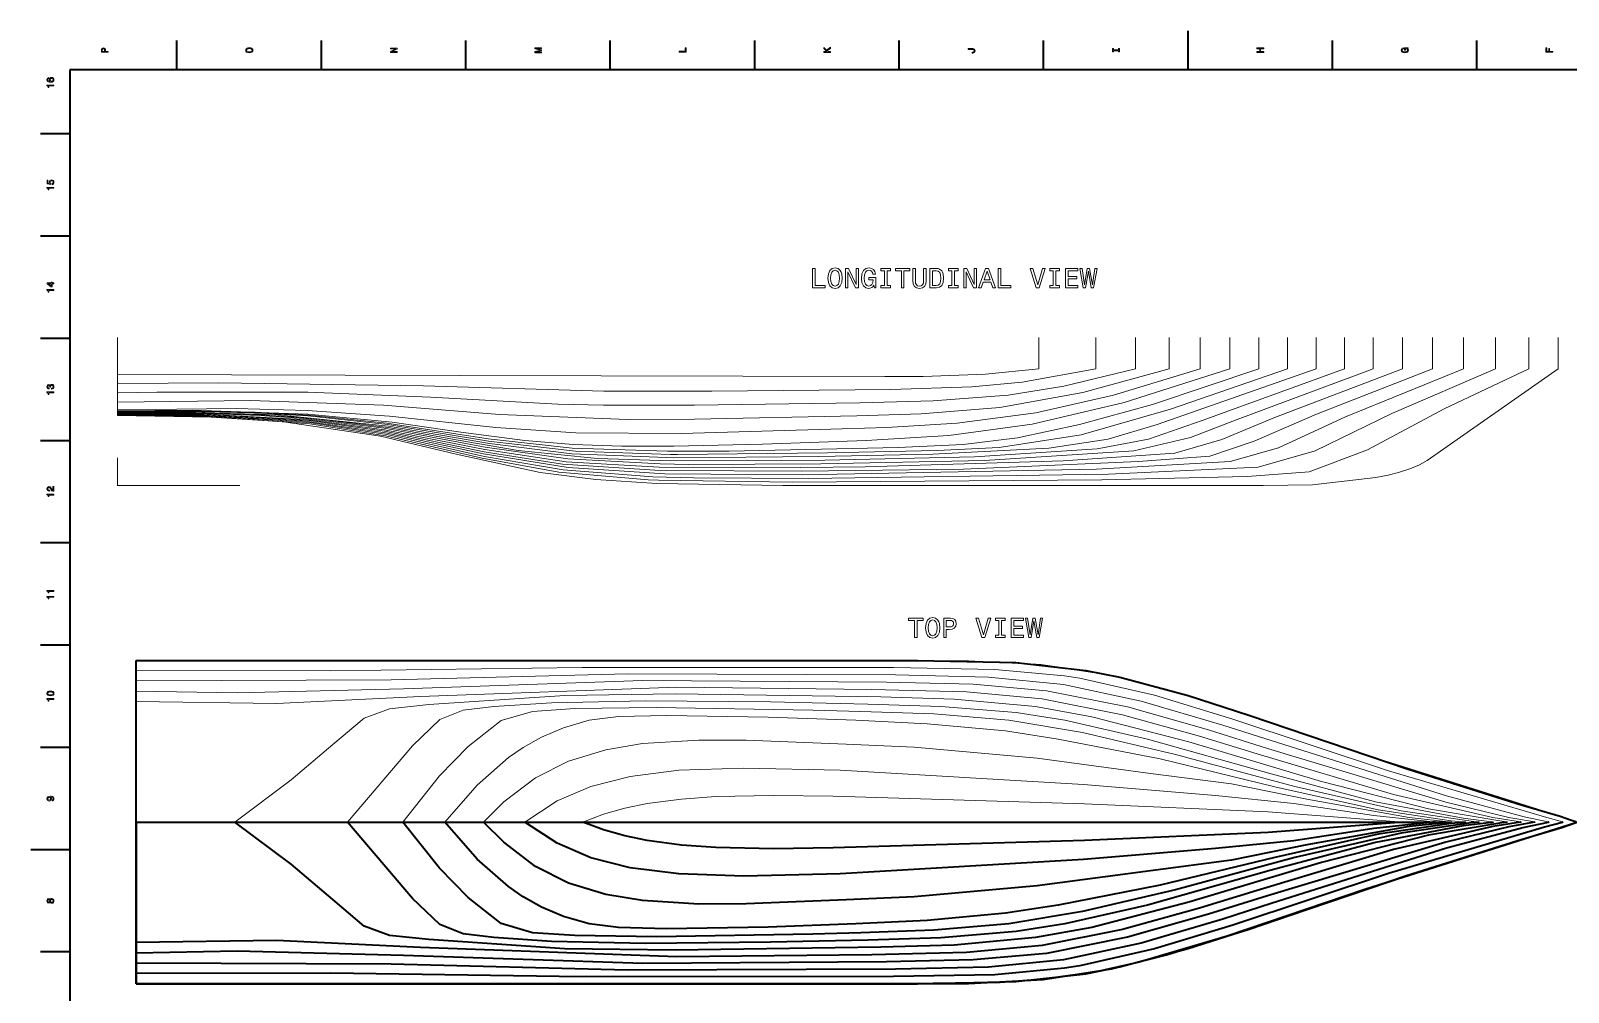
# Model space of a CAD drawing. Extents: x 0 to 1189, y 0 to 841.
# Drawn here: x 0 to 790, y 347 to 841 of the extents above; entities that cross this region are included whole.
import ezdxf

# ---------------------------------------------------------------- set-up
doc = ezdxf.new("R2010")
doc.units = 0

msp = doc.modelspace()

# ---------------------------------------------------------------- linework, layer by layer
at = {"color": 7, "lineweight": 35}
for p, q in [((594.5, 821), (594.5, 841)), ((1169, 821), (20, 821)), ((20, 821), (20, 20)), ((54.134731, 434.707214), (54.134731, 517.707214)), ((54.134731, 372.802216), (54.134731, 434.707214)), ((54.134731, 367.43573), (54.134731, 434.707214)), ((54.134731, 362.192902), (54.134731, 434.707214)), ((54.134731, 356.950043), (54.134731, 434.707214)), ((54.134731, 351.707214), (54.134731, 434.707214)), ((54.134731, 351.707214), (54.134731, 434.707214)), ((54.134731, 351.707214), (54.134731, 434.707214)), ((54.134731, 351.707214), (54.134731, 434.707214)), ((54.134731, 434.707214), (706.642334, 434.707214)), ((54.134731, 434.707214), (54.134731, 351.707214)), ((406.456116, 434.707214), (628.832458, 434.707214)), ((20, 420.5), (0, 420.5))]:
    msp.add_line(p, q, dxfattribs=at)
at = {"color": 7, "lineweight": 35, "ltscale": 0.375}
for p, q in [((75.099998, 821), (75.099998, 836)), ((149.300003, 821), (149.300003, 836)), ((223.5, 821), (223.5, 836)), ((297.700012, 821), (297.700012, 836)), ((371.899994, 821), (371.899994, 836)), ((446.100006, 821), (446.100006, 836)), ((520.299988, 821), (520.299988, 836)), ((668.700012, 821), (668.700012, 836)), ((742.900024, 821), (742.900024, 836)), ((20, 788), (5, 788)), ((20, 735.5), (5, 735.5)), ((20, 683), (5, 683)), ((20, 630.5), (5, 630.5)), ((20, 578), (5, 578)), ((20, 525.5), (5, 525.5)), ((20, 473), (5, 473)), ((20, 368), (5, 368))]:
    msp.add_line(p, q, dxfattribs=at)
at = {"color": 7, "lineweight": 13, "ltscale": 0.4}
for p, q in [((44.583401, 683.444885), (44.583401, 667.444885)), ((44.583401, 683.444885), (44.583401, 667.444885)), ((44.583401, 683.444885), (44.583401, 667.444885)), ((44.583401, 683.444885), (44.583401, 667.444885)), ((44.583401, 683.444885), (44.583401, 667.444885)), ((44.583401, 683.444885), (44.583401, 667.444885)), ((44.583401, 683.444885), (44.583401, 667.444885)), ((44.583401, 683.444885), (44.583401, 667.444885)), ((44.583401, 683.444885), (44.583401, 667.444885)), ((44.583401, 683.444885), (44.583401, 667.444885)), ((44.583401, 683.444885), (44.583401, 667.444885)), ((44.583401, 683.444885), (44.583401, 667.444885)), ((44.583401, 683.444885), (44.583401, 667.444885)), ((44.583401, 683.444885), (44.583401, 667.444885)), ((44.583401, 683.444885), (44.583401, 667.444885)), ((44.583401, 683.444885), (44.583401, 667.444885)), ((44.583401, 683.444885), (44.583401, 667.444885)), ((517.863525, 667.444885), (517.863525, 683.444885)), ((547.180603, 667.444885), (547.180603, 683.444885)), ((567.48761, 667.444885), (567.48761, 683.444885)), ((584.842773, 667.444885), (584.842773, 683.444885)), ((600.77533, 667.444885), (600.77533, 683.444885)), ((616.00354, 667.444885), (616.00354, 683.444885)), ((630.919922, 667.444885), (630.919922, 683.444885)), ((645.655273, 667.444885), (645.655273, 683.444885)), ((660.295532, 667.444885), (660.295532, 683.444885)), ((674.928955, 667.444885), (674.928955, 683.444885)), ((689.6651, 667.444885), (689.6651, 683.444885)), ((704.661255, 667.444885), (704.661255, 683.444885)), ((720.049988, 667.444885), (720.049988, 683.444885)), ((735.935486, 667.444885), (735.935486, 683.444885)), ((752.442688, 667.444885), (752.442688, 683.444885)), ((769.542969, 667.444885), (769.542969, 683.444885)), ((784.583435, 667.444885), (784.583435, 683.444885))]:
    msp.add_line(p, q, dxfattribs=at)
at = {"color": 7, "lineweight": 13}
for p, q in [((44.583401, 667.444885), (44.583401, 643.661743)), ((44.583401, 667.444885), (44.583401, 643.878601)), ((44.583401, 667.444885), (44.583401, 644.09552)), ((44.583401, 667.444885), (44.583401, 644.312378)), ((44.583401, 667.444885), (44.583401, 644.529236)), ((44.583401, 667.444885), (44.583401, 644.746094)), ((44.583401, 667.444885), (44.583401, 644.962952)), ((44.583401, 667.444885), (44.583401, 645.17981)), ((44.583401, 667.444885), (44.583401, 645.396667)), ((44.583401, 667.444885), (44.583401, 645.613586)), ((44.583401, 667.444885), (44.583401, 645.830444)), ((44.583401, 667.444885), (44.583401, 646.411499)), ((44.583401, 667.444885), (44.583401, 643.444885)), ((44.583401, 607.444885), (107.326447, 607.444885)), ((54.134731, 434.707214), (54.134731, 517.707214)), ((54.134731, 434.707214), (54.134731, 517.707214)), ((54.134731, 434.707214), (54.134731, 517.707214)), ((54.134731, 434.707214), (54.134731, 517.707214)), ((54.134731, 434.707214), (54.134731, 512.464355)), ((54.134731, 434.707214), (54.134731, 507.221527)), ((54.134731, 434.707214), (54.134731, 501.978699)), ((54.134731, 434.707214), (54.134731, 496.612213))]:
    msp.add_line(p, q, dxfattribs=at)
at = {"color": 7, "lineweight": 13, "ltscale": 0.429156}
msp.add_line((44.583401, 667.444885), (44.583401, 650.278625), dxfattribs=at)
at = {"color": 7, "lineweight": 13, "ltscale": 0.309946}
msp.add_line((44.583401, 667.444885), (44.583401, 655.047058), dxfattribs=at)
at = {"color": 7, "lineweight": 13, "ltscale": 0.190736}
msp.add_line((44.583401, 667.444885), (44.583401, 659.81543), dxfattribs=at)
at = {"color": 7, "lineweight": 13, "ltscale": 0.071526}
msp.add_line((44.583401, 667.444885), (44.583401, 664.583862), dxfattribs=at)
at = {"color": 7, "lineweight": 13, "ltscale": 0.358862}
msp.add_line((44.583401, 607.444885), (44.583401, 621.799377), dxfattribs=at)
at = {"color": 7, "lineweight": 13}
for points in [[(39.833214, 829.935913), (39.833214, 830.399841), (38.355549, 830.399841), (38.355549, 830.914246), (38.330334, 831.433716), (38.15382, 831.84729), (37.810879, 832.114563), (37.341858, 832.205322), (36.908142, 832.134705), (36.59042, 831.932983), (36.398777, 831.600159), (36.333214, 831.14624), (36.333214, 829.935913)], [(36.761887, 831.020203), (36.792149, 831.322754), (36.88797, 831.544678), (37.064484, 831.675781), (37.341858, 831.721191), (37.634365, 831.670776), (37.810879, 831.534607), (37.901657, 831.302612), (37.926872, 830.984863), (37.926872, 830.399841), (36.761887, 830.399841)], [(112.283211, 829.703918), (113.069954, 829.794678), (113.649925, 830.056946), (114.007996, 830.465454), (114.129036, 831), (114.007996, 831.529541), (113.649925, 831.943115), (113.069954, 832.200317), (112.283211, 832.296143), (111.501511, 832.200317), (111.183784, 832.089355), (110.921539, 831.943115), (110.563469, 831.529541), (110.472694, 831.277405), (110.437393, 831), (110.563469, 830.460388), (110.916496, 830.05188), (111.496468, 829.794678)], [(112.283211, 830.188049), (111.672981, 830.24353), (111.224136, 830.409973), (110.951797, 830.667175), (110.85598, 831), (110.951797, 831.32782), (111.229179, 831.585022), (111.678024, 831.751465), (112.283211, 831.811951), (112.89344, 831.751465), (113.342285, 831.585022), (113.614624, 831.32782), (113.705399, 831), (113.614624, 830.667175), (113.342285, 830.409973), (112.898483, 830.24353)], [(188.2332, 829.850159), (188.2332, 830.268738), (185.363602, 830.268738), (188.2332, 831.610229), (188.2332, 832.149841), (184.7332, 832.149841), (184.7332, 831.726257), (187.602798, 831.726257), (184.7332, 830.399841), (184.7332, 829.850159)], [(262.433228, 829.739197), (262.433228, 830.127502), (259.255981, 830.127502), (262.433228, 830.783142), (262.433228, 831.216858), (259.255981, 831.867432), (262.433228, 831.867432), (262.433228, 832.260803), (258.933228, 832.260803), (258.933228, 831.645569), (262.019684, 831), (258.933228, 830.359497), (258.933228, 829.739197)], [(336.633209, 829.976257), (336.633209, 832.225525), (336.209564, 832.225525), (336.209564, 830.440186), (333.133209, 830.440186), (333.133209, 829.976257)], [(410.833221, 829.90564), (410.833221, 830.369629), (409.587555, 830.369629), (409.143738, 830.783142), (410.833221, 831.958191), (410.833221, 832.523071), (408.805847, 831.110962), (407.333221, 832.482727), (407.333221, 831.867432), (408.952087, 830.369629), (407.333221, 830.369629), (407.333221, 829.90564)], [(483.873291, 831.403442), (484.24649, 831.368164), (484.503693, 831.262268), (484.660034, 831.04541), (484.705414, 830.712524), (484.660034, 830.384705), (484.513794, 830.167847), (484.256592, 830.041809), (483.883392, 830.00647), (483.631226, 830.016602), (483.631226, 829.562683), (483.888428, 829.552612), (484.448212, 829.613098), (484.836548, 829.819885), (485.053406, 830.177979), (485.129059, 830.70752), (485.053406, 831.231995), (484.836548, 831.590088), (484.453278, 831.796814), (483.893463, 831.862427), (481.533234, 831.862427), (481.533234, 831.403442)], [(558.80957, 830.768005), (558.80957, 830.122498), (559.233215, 830.122498), (559.233215, 831.877502), (558.80957, 831.877502), (558.80957, 831.231995), (556.15686, 831.231995), (556.15686, 831.877502), (555.733215, 831.877502), (555.733215, 830.122498), (556.15686, 830.122498), (556.15686, 830.768005)], [(633.433167, 829.829956), (633.433167, 830.299011), (631.789063, 830.299011), (631.789063, 831.700989), (633.433167, 831.700989), (633.433167, 832.164978), (629.933167, 832.164978), (629.933167, 831.700989), (631.360413, 831.700989), (631.360413, 830.299011), (629.933167, 830.299011), (629.933167, 829.829956)], [(707.164185, 831.922913), (707.633179, 832.008667), (707.633179, 832.260803), (705.741943, 832.260803), (705.741943, 830.984863), (706.170654, 830.984863), (706.170654, 831.771606), (706.200928, 831.771606), (706.664856, 831.711121), (707.007813, 831.549744), (707.22467, 831.302612), (707.295288, 830.994934), (707.204529, 830.652039), (706.93219, 830.384705), (706.483337, 830.213257), (705.868042, 830.152771), (705.257813, 830.208191), (704.80896, 830.3797), (704.536621, 830.652039), (704.440796, 831.020203), (704.491272, 831.272339), (704.632446, 831.479126), (704.869507, 831.630432), (705.187195, 831.716125), (705.187195, 832.215454), (704.703064, 832.08429), (704.339966, 831.837158), (704.118042, 831.489197), (704.037354, 831.050415), (704.163452, 830.475525), (704.531616, 830.041809), (705.111572, 829.764404), (705.883179, 829.668579), (706.659851, 829.764404), (707.239807, 830.041809), (707.607971, 830.450317), (707.729004, 830.964722), (707.68866, 831.252197), (707.587769, 831.509399), (707.411255, 831.731262)], [(781.833191, 829.966125), (781.833191, 830.435181), (780.224426, 830.435181), (780.224426, 831.907776), (779.805786, 831.907776), (779.805786, 830.435181), (778.756836, 830.435181), (778.756836, 832.245667), (778.333191, 832.245667), (778.333191, 829.966125)], [(9.276297, 816.978394), (8.867795, 816.882568), (8.565202, 816.660706), (8.373559, 816.317749), (8.307997, 815.873962), (8.3433, 815.576355), (8.43912, 815.319153), (8.595461, 815.092224), (8.817363, 814.900574), (9.09474, 814.749268), (9.432636, 814.638367), (9.831052, 814.567749), (10.279899, 814.547546), (10.996037, 814.628235), (11.51549, 814.875366), (11.82817, 815.273804), (11.934077, 815.818481), (11.8433, 816.307678), (11.606268, 816.680847), (11.233069, 816.922913), (10.759006, 817.008667), (10.279899, 816.922913), (9.911743, 816.690918), (9.679755, 816.332886), (9.599063, 815.889038), (9.699927, 815.409973), (9.987391, 815.05188), (9.432636, 815.127563), (9.034222, 815.28894), (8.79719, 815.536011), (8.716498, 815.878967), (8.756845, 816.131165), (8.862752, 816.322754), (9.039265, 816.448853), (9.276297, 816.514404)], [(10.764049, 816.51947), (11.081772, 816.463989), (11.323847, 816.322754), (11.48523, 816.095825), (11.535663, 815.813416), (11.48523, 815.515869), (11.32889, 815.28894), (11.086815, 815.142639), (10.769092, 815.09729), (10.456412, 815.147705), (10.21938, 815.28894), (10.068084, 815.520935), (10.012608, 815.833557), (10.068084, 816.105896), (10.214337, 816.322754), (10.451368, 816.463989)], [(11.833213, 812.641235), (11.833213, 813.100159), (8.307997, 813.100159), (8.307997, 812.757202), (8.615634, 812.666443), (8.822406, 812.484863), (8.943443, 812.20752), (8.983789, 811.824219), (9.341859, 811.824219), (9.341859, 812.641235)], [(11.833213, 760.141235), (11.833213, 760.600159), (8.307997, 760.600159), (8.307997, 760.257202), (8.615634, 760.166443), (8.822406, 759.984863), (8.943443, 759.70752), (8.983789, 759.324219), (9.341859, 759.324219), (9.341859, 760.141235)], [(10.920389, 762.017334), (11.333934, 762.128235), (11.6567, 762.375366), (11.858429, 762.738464), (11.934077, 763.202454), (11.8433, 763.711853), (11.596181, 764.110229), (11.202809, 764.362427), (10.698487, 764.458252), (10.229466, 764.372498), (9.861311, 764.130432), (9.624279, 763.752197), (9.538545, 763.263), (9.599063, 762.884766), (9.76549, 762.592224), (8.822406, 762.733459), (8.822406, 764.266602), (8.408861, 764.266602), (8.408861, 762.395569), (10.26477, 762.118164), (10.26477, 762.521606), (10.027738, 762.814148), (9.942002, 763.187317), (9.997478, 763.510071), (10.158861, 763.757202), (10.405979, 763.913574), (10.723703, 763.969055), (11.041427, 763.913574), (11.288545, 763.752197), (11.444884, 763.505066), (11.50036, 763.187317), (11.465057, 762.920044), (11.349063, 762.713257), (11.167507, 762.561951), (10.920389, 762.486328)], [(401.59552, 708.96875), (408.022034, 708.96875), (408.022034, 710.179138), (402.921173, 710.179138), (402.921173, 718.96875), (401.59552, 718.96875)], [(409.49176, 713.96875), (409.751129, 711.720886), (410.500427, 710.063843), (411.667572, 709.040771), (413.194946, 708.694946), (414.707916, 709.040771), (415.889465, 710.063843), (416.624329, 711.720886), (416.898102, 713.96875), (416.624329, 716.202209), (416.307343, 717.109985), (415.889465, 717.859253), (414.707916, 718.882324), (413.987457, 719.141663), (413.194946, 719.242554), (411.653137, 718.882324), (410.485992, 717.873657), (409.751129, 716.216614)], [(418.583984, 708.96875), (419.779968, 708.96875), (419.779968, 717.167603), (423.612793, 708.96875), (425.154602, 708.96875), (425.154602, 718.96875), (423.944214, 718.96875), (423.944214, 710.769897), (420.154602, 718.96875), (418.583984, 718.96875)], [(433.180542, 710.308838), (433.425476, 708.96875), (434.145935, 708.96875), (434.145935, 714.372192), (430.500427, 714.372192), (430.500427, 713.1474), (432.74826, 713.1474), (432.74826, 713.060974), (432.575348, 711.735291), (432.114258, 710.755493), (431.408203, 710.135925), (430.529236, 709.934143), (429.549408, 710.193542), (428.785706, 710.971619), (428.295807, 712.254028), (428.122894, 714.011963), (428.281403, 715.755493), (428.771301, 717.037903), (429.549408, 717.81604), (430.601288, 718.089783), (431.321747, 717.945679), (431.912506, 717.542236), (432.344788, 716.86499), (432.589752, 715.957214), (434.016266, 715.957214), (433.641632, 717.340515), (432.935577, 718.377991), (431.941345, 719.011963), (430.687744, 719.242554), (429.045074, 718.882324), (427.805878, 717.830444), (427.013397, 716.17334), (426.739624, 713.96875), (427.013397, 711.749756), (427.805878, 710.092651), (428.973022, 709.040771), (430.44278, 708.694946), (431.264099, 708.810242), (431.998962, 709.09845), (432.632996, 709.602783)], [(438.555176, 710.179138), (436.710785, 710.179138), (436.710785, 708.96875), (441.725189, 708.96875), (441.725189, 710.179138), (439.880829, 710.179138), (439.880829, 717.758362), (441.725189, 717.758362), (441.725189, 718.96875), (436.710785, 718.96875), (436.710785, 717.758362), (438.555176, 717.758362)], [(447.229523, 708.96875), (448.555176, 708.96875), (448.555176, 717.758362), (451.581116, 717.758362), (451.581116, 718.96875), (444.189178, 718.96875), (444.189178, 717.758362), (447.229523, 717.758362)], [(453.122894, 712.772766), (453.324615, 710.971619), (453.958618, 709.689209), (455.024902, 708.954346), (456.566711, 708.694946), (458.094055, 708.954346), (459.160339, 709.689209), (459.794373, 710.957214), (460.010498, 712.772766), (460.010498, 718.96875), (458.670441, 718.96875), (458.670441, 712.700745), (458.540771, 711.475952), (458.151703, 710.596985), (457.488892, 710.078247), (456.566711, 709.905334), (455.615692, 710.078247), (454.95285, 710.596985), (454.563812, 711.461548), (454.448547, 712.700745), (454.448547, 718.96875), (453.122894, 718.96875)], [(465.226624, 718.96875), (461.898102, 718.96875), (461.898102, 708.96875), (465.226624, 708.96875), (466.797241, 709.285767), (467.964386, 710.25116), (468.684845, 711.821777), (468.944214, 713.96875), (468.713684, 716.158936), (468.425476, 717.023499), (468.022034, 717.715149), (466.854889, 718.651733), (466.091187, 718.882324)], [(473.252563, 710.179138), (471.408203, 710.179138), (471.408203, 708.96875), (476.422607, 708.96875), (476.422607, 710.179138), (474.578217, 710.179138), (474.578217, 717.758362), (476.422607, 717.758362), (476.422607, 718.96875), (471.408203, 718.96875), (471.408203, 717.758362), (473.252563, 717.758362)], [(479.304443, 708.96875), (480.500427, 708.96875), (480.500427, 717.167603), (484.333252, 708.96875), (485.875061, 708.96875), (485.875061, 718.96875), (484.664673, 718.96875), (484.664673, 710.769897), (480.875061, 718.96875), (479.304443, 718.96875)], [(486.883698, 708.96875), (488.209351, 708.96875), (489.26123, 711.908203), (493.252563, 711.908203), (494.304443, 708.96875), (495.658936, 708.96875), (491.998962, 718.983154), (490.529236, 718.983154)], [(497.013397, 708.96875), (503.439911, 708.96875), (503.439911, 710.179138), (498.33905, 710.179138), (498.33905, 718.96875), (497.013397, 718.96875)], [(519.794373, 718.983154), (517.28717, 710.467285), (514.707947, 718.983154), (513.33905, 718.983154), (516.566711, 708.96875), (518.007629, 708.96875), (521.163269, 718.983154)], [(525.298706, 710.179138), (523.454346, 710.179138), (523.454346, 708.96875), (528.46875, 708.96875), (528.46875, 710.179138), (526.624329, 710.179138), (526.624329, 717.758362), (528.46875, 717.758362), (528.46875, 718.96875), (523.454346, 718.96875), (523.454346, 717.758362), (525.298706, 717.758362)], [(531.609924, 708.96875), (537.950012, 708.96875), (537.950012, 710.179138), (532.935608, 710.179138), (532.935608, 713.565308), (537.402466, 713.565308), (537.402466, 714.76123), (532.935608, 714.76123), (532.935608, 717.758362), (537.834717, 717.758362), (537.834717, 718.96875), (531.609924, 718.96875)], [(540.586914, 708.96875), (541.854919, 708.96875), (543.295837, 717.643127), (544.779968, 708.96875), (545.990356, 708.96875), (547.748291, 718.983154), (546.59552, 718.983154), (545.356323, 710.467285), (543.92981, 718.983154), (542.676208, 718.983154), (541.278564, 710.467285), (540.039307, 718.983154), (538.857788, 718.983154)], [(11.833213, 711.04541), (11.833213, 711.499268), (10.965778, 711.499268), (10.965778, 711.998596), (10.56232, 711.998596), (10.56232, 711.499268), (8.408861, 711.499268), (8.408861, 711.040344), (10.521974, 709.507202), (10.965777, 709.507202), (10.965778, 711.04541)], [(10.56232, 709.930847), (8.993876, 711.04541), (10.56232, 711.04541)], [(410.875061, 713.96875), (411.033569, 715.71228), (411.509064, 716.99469), (412.243927, 717.772766), (413.194946, 718.04657), (414.131531, 717.772766), (414.866394, 716.980286), (415.341919, 715.697876), (415.514832, 713.96875), (415.341919, 712.22522), (414.866394, 710.94281), (414.131531, 710.164734), (413.194946, 709.905334), (412.243927, 710.164734), (411.509064, 710.94281), (411.033569, 712.210815)], [(465.125763, 717.772766), (466.220886, 717.556641), (466.970154, 716.893799), (467.41684, 715.71228), (467.560913, 713.96875), (467.402435, 712.282898), (466.95575, 711.101318), (466.192047, 710.395264), (465.125763, 710.164734), (463.238159, 710.164734), (463.238159, 717.772766)], [(489.722321, 713.132996), (491.264099, 717.542236), (492.805908, 713.132996)], [(11.833213, 707.641235), (11.833213, 708.100159), (8.307997, 708.100159), (8.307997, 707.757202), (8.615634, 707.666443), (8.822406, 707.484863), (8.943443, 707.20752), (8.983789, 706.824219), (9.341859, 706.824219), (9.341859, 707.641235)], [(10.733789, 656.997131), (10.769092, 656.997131), (11.253242, 657.07782), (11.616354, 657.31488), (11.848343, 657.688049), (11.934077, 658.182312), (11.848343, 658.706787), (11.626441, 659.100159), (11.273415, 659.352295), (10.819525, 659.443115), (10.521974, 659.402771), (10.279899, 659.291809), (10.0933, 659.110229), (9.957132, 658.868164), (9.684798, 659.195984), (9.251081, 659.311951), (8.857709, 659.236328), (8.560158, 659.01947), (8.373559, 658.666443), (8.307997, 658.182312), (8.388688, 657.728394), (8.610591, 657.380432), (8.963616, 657.153442), (9.432636, 657.07782), (9.467939, 657.07782), (9.467939, 657.526672), (9.145173, 657.567017), (8.913184, 657.69812), (8.771974, 657.909973), (8.721541, 658.20752), (8.761888, 658.469727), (8.867795, 658.661377), (9.039265, 658.777405), (9.271254, 658.822754), (9.518372, 658.777405), (9.684798, 658.656372), (9.785663, 658.444519), (9.815922, 658.157043), (9.810879, 657.960388), (10.209293, 657.960388), (10.199207, 658.20752), (10.244596, 658.525208), (10.365634, 658.762268), (10.56232, 658.903442), (10.819524, 658.953918), (11.112032, 658.898438), (11.32889, 658.752197), (11.465057, 658.520203), (11.510447, 658.212524), (11.460014, 657.894836), (11.308718, 657.662842), (11.066643, 657.516602), (10.733789, 657.461121)], [(11.833213, 655.141235), (11.833213, 655.600159), (8.307997, 655.600159), (8.307997, 655.257202), (8.615634, 655.166443), (8.822406, 654.984863), (8.943443, 654.70752), (8.983789, 654.324219), (9.341859, 654.324219), (9.341859, 655.141235)], [(11.833213, 604.537476), (11.833213, 606.943115), (11.399495, 606.943115), (11.399495, 605.041809), (11.162464, 605.147705), (10.965778, 605.329285), (10.607709, 605.889038), (10.456412, 606.186584), (10.239553, 606.51947), (9.987391, 606.75647), (9.689841, 606.892639), (9.351945, 606.943115), (8.928314, 606.857361), (8.595461, 606.6203), (8.383645, 606.257202), (8.307997, 605.788208), (8.393732, 605.304077), (8.630763, 604.935913), (9.009006, 604.698853), (9.508285, 604.618164), (9.57889, 604.618164), (9.57889, 605.077087), (9.538545, 605.077087), (9.195605, 605.122498), (8.943443, 605.258667), (8.782061, 605.475525), (8.726584, 605.763), (8.777017, 606.055481), (8.903098, 606.272339), (9.099784, 606.413574), (9.346902, 606.463989), (9.57889, 606.428711), (9.775576, 606.332886), (9.947046, 606.171509), (10.098343, 605.949585), (10.259726, 605.652039), (10.572406, 605.157776), (10.905259, 604.809814), (11.308718, 604.603027), (11.818084, 604.537476)], [(11.833213, 602.641235), (11.833213, 603.100159), (8.307997, 603.100159), (8.307997, 602.757202), (8.615634, 602.666443), (8.822406, 602.484863), (8.943443, 602.20752), (8.983789, 601.824219), (9.341859, 601.824219), (9.341859, 602.641235)], [(11.833213, 553.177246), (11.833213, 553.636169), (8.307997, 553.636169), (8.307997, 553.293213), (8.615634, 553.202454), (8.822406, 553.020935), (8.943443, 552.74353), (8.983789, 552.360229), (9.341859, 552.360229), (9.341859, 553.177246)], [(11.833213, 550.141235), (11.833213, 550.600159), (8.307997, 550.600159), (8.307997, 550.257202), (8.615634, 550.166443), (8.822406, 549.984863), (8.943443, 549.70752), (8.983789, 549.324219), (9.341859, 549.324219), (9.341859, 550.141235)], [(454.009064, 529.431091), (455.334717, 529.431091), (455.334717, 538.220703), (458.360657, 538.220703), (458.360657, 539.431091), (450.968719, 539.431091), (450.968719, 538.220703), (454.009064, 538.220703)], [(459.643066, 534.431091), (459.902435, 532.183228), (460.651733, 530.526184), (461.818878, 529.503113), (463.346252, 529.157288), (464.859222, 529.503113), (466.040771, 530.526184), (466.775635, 532.183228), (467.049408, 534.431091), (466.775635, 536.664551), (466.458649, 537.572327), (466.040771, 538.321594), (464.859222, 539.344666), (464.138763, 539.604004), (463.346252, 539.704895), (461.804443, 539.344666), (460.637299, 538.335999), (459.902435, 536.678955)], [(461.026367, 534.431091), (461.184875, 536.174622), (461.66037, 537.457031), (462.395233, 538.235107), (463.346252, 538.508911), (464.282837, 538.235107), (465.0177, 537.442627), (465.493225, 536.160217), (465.666138, 534.431091), (465.493225, 532.687561), (465.0177, 531.405151), (464.282837, 530.627075), (463.346252, 530.367676), (462.395233, 530.627075), (461.66037, 531.405151), (461.184875, 532.673157)], [(468.980255, 529.431091), (470.305908, 529.431091), (470.305908, 533.653015), (471.775635, 533.653015), (473.259796, 533.725037), (474.441345, 534.22937), (475.205048, 535.209167), (475.464386, 536.549255), (475.262665, 537.788452), (474.68631, 538.696228), (473.735291, 539.243774), (472.438477, 539.431091), (468.980255, 539.431091)], [(472.078247, 538.206299), (472.94278, 538.119873), (473.576782, 537.846069), (473.951416, 537.341736), (474.081116, 536.549255), (473.937012, 535.713501), (473.547974, 535.209167), (472.885162, 534.949829), (471.977356, 534.877808), (470.305908, 534.877808), (470.305908, 538.206299)], [(491.876495, 539.445496), (489.369293, 530.929626), (486.790039, 539.445496), (485.421173, 539.445496), (488.648834, 529.431091), (490.089752, 529.431091), (493.245392, 539.445496)], [(497.380829, 530.641479), (495.536438, 530.641479), (495.536438, 529.431091), (500.550842, 529.431091), (500.550842, 530.641479), (498.706482, 530.641479), (498.706482, 538.220703), (500.550842, 538.220703), (500.550842, 539.431091), (495.536438, 539.431091), (495.536438, 538.220703), (497.380829, 538.220703)], [(503.692078, 529.431091), (510.032135, 529.431091), (510.032135, 530.641479), (505.0177, 530.641479), (505.0177, 534.027649), (509.484558, 534.027649), (509.484558, 535.223572), (505.0177, 535.223572), (505.0177, 538.220703), (509.91684, 538.220703), (509.91684, 539.431091), (503.692078, 539.431091)], [(512.669006, 529.431091), (513.937012, 529.431091), (515.37793, 538.105469), (516.862061, 529.431091), (518.072449, 529.431091), (519.830383, 539.445496), (518.677673, 539.445496), (517.438477, 530.929626), (516.011963, 539.445496), (514.758362, 539.445496), (513.360657, 530.929626), (512.12146, 539.445496), (510.939911, 539.445496)], [(10.123559, 499.552612), (10.915345, 499.628265), (11.480187, 499.865295), (11.823127, 500.24353), (11.934077, 500.768036), (11.823127, 501.287476), (11.480187, 501.66571), (10.915346, 501.897705), (10.123559, 501.978394), (9.336816, 501.897705), (9.024136, 501.80188), (8.766931, 501.66571), (8.423991, 501.287476), (8.307997, 500.768036), (8.423991, 500.24353), (8.771974, 499.865295), (9.336815, 499.628265)], [(11.833213, 497.641235), (11.833213, 498.100159), (8.307997, 498.100159), (8.307997, 497.757202), (8.615634, 497.666443), (8.822406, 497.484894), (8.943443, 497.20752), (8.983789, 496.824219), (9.341859, 496.824219), (9.341859, 497.641235)], [(10.123559, 500.036743), (9.513329, 500.077087), (9.074568, 500.203186), (8.817363, 500.430115), (8.726584, 500.768036), (8.817363, 501.100891), (9.074568, 501.32782), (9.513329, 501.453888), (10.123559, 501.494263), (10.738832, 501.453888), (11.177593, 501.32782), (11.434798, 501.100891), (11.520533, 500.768036), (11.434798, 500.430115), (11.177593, 500.203186), (10.738832, 500.077087)], [(10.965777, 445.539642), (11.364193, 445.615265), (11.671829, 445.832153), (11.863472, 446.175079), (11.934077, 446.628967), (11.898775, 446.926514), (11.807997, 447.193817), (11.651657, 447.420746), (11.429755, 447.612396), (11.152377, 447.763702), (10.809438, 447.874634), (10.416066, 447.940216), (9.962175, 447.965424), (9.251081, 447.8797), (8.731628, 447.632568), (8.418948, 447.239197), (8.307997, 446.699585), (8.398775, 446.205353), (8.64085, 445.832153), (9.014049, 445.590057), (9.483068, 445.509369), (9.967218, 445.590057), (10.335374, 445.827087), (10.567363, 446.180115), (10.643011, 446.628967), (10.54719, 447.103027), (10.254683, 447.46109), (10.814481, 447.380402), (11.212896, 447.219025), (11.449927, 446.971893), (11.525576, 446.634003), (11.490273, 446.371765), (11.379322, 446.180115), (11.202809, 446.054047), (10.965777, 446.003601)], [(9.478025, 445.998566), (9.165345, 446.049011), (8.918227, 446.190216), (8.761888, 446.412109), (8.706411, 446.699585), (8.761888, 446.997131), (8.918227, 447.22406), (9.160302, 447.365265), (9.472982, 447.420746), (9.790706, 447.365265), (10.027738, 447.22406), (10.173991, 446.992096), (10.224423, 446.684448), (10.173991, 446.407074), (10.027738, 446.190216), (9.795749, 446.049011)], [(9.947045, 393.624634), (10.088256, 393.367432), (10.284942, 393.190918), (10.532061, 393.079987), (10.829611, 393.044678), (11.278458, 393.125366), (11.626441, 393.357361), (11.848343, 393.735596), (11.934077, 394.25), (11.848343, 394.759369), (11.626441, 395.137604), (11.278458, 395.369598), (10.829611, 395.455353), (10.532061, 395.414978), (10.284942, 395.309082), (10.088256, 395.127533), (9.947045, 394.875366), (9.826009, 395.077087), (9.659582, 395.218292), (9.457852, 395.304047), (9.210734, 395.33429), (8.852665, 395.253601), (8.565202, 395.041779), (8.378602, 394.698853), (8.307997, 394.25), (8.378602, 393.796112), (8.565202, 393.453186), (8.852665, 393.236328), (9.210734, 393.160675), (9.457852, 393.185883), (9.659582, 393.271606)], [(10.819524, 393.528839), (10.552233, 393.574219), (10.350504, 393.720459), (10.21938, 393.947418), (10.173991, 394.25), (10.21938, 394.547546), (10.350504, 394.774506), (10.552233, 394.920746), (10.819524, 394.971191), (11.106988, 394.920746), (11.323847, 394.774506), (11.465057, 394.547546), (11.510447, 394.25), (11.465057, 393.947418), (11.323847, 393.720459), (11.106988, 393.574219)], [(9.251081, 393.639771), (9.029179, 393.680115), (8.857709, 393.801147), (8.751801, 393.992798), (8.711455, 394.25), (8.751801, 394.502167), (8.857709, 394.693817), (9.029179, 394.81485), (9.251081, 394.860229), (9.478025, 394.81485), (9.654538, 394.693817), (9.770533, 394.502167), (9.805836, 394.25), (9.76549, 393.992798), (9.654538, 393.801147), (9.478025, 393.680115)]]:
    msp.add_lwpolyline(points, close=True, dxfattribs=at)
for points in [[(44.583401, 643.661743), (91.262611, 642.929688), (143.329834, 639.219177), (182.165573, 633.073181), (231.900681, 621.484619), (271.203369, 614.302856), (317.116302, 610.445068), (322.55603, 610.210632), (391.097931, 609.303955), (550.302124, 610.396729), (624.911133, 612.113892), (656.709229, 614.522034), (686.754517, 625.768616), (726.095886, 646.862854), (769.542969, 667.444885)], [(44.583401, 643.878601), (91.710587, 643.229797), (144.049225, 639.638489), (182.864487, 633.688843), (233.115479, 622.423218), (273.438721, 615.505493), (319.617432, 612.014221), (340.59552, 611.400391), (399.633453, 611.192078), (553.724915, 613.355957), (630.578003, 616.976929), (659.788391, 625.348145), (699.244446, 644.494995), (752.442688, 667.444885)], [(44.583401, 644.09552), (89.114738, 643.625671), (142.185013, 640.332031), (182.213211, 634.564331), (232.653595, 623.729797), (276.138489, 616.683228), (325.743378, 613.482971), (396.455627, 613.036133), (547.468445, 615.925964), (616.14624, 619.828064), (640.973389, 626.931213), (675.339539, 642.837708), (735.935486, 667.444885)], [(44.583401, 644.312378), (90.697815, 643.891113), (143.870804, 640.653931), (181.755951, 635.388489), (232.960907, 624.861328), (273.122864, 618.488647), (320.66687, 615.319153), (326.577301, 615.146423), (395.858398, 614.882751), (479.18808, 615.924377), (568.996338, 619.778381), (605.692566, 622.565552), (628.46283, 630.32135), (660.572693, 644.105225), (720.049988, 667.444885)], [(44.583401, 644.529236), (86.306786, 644.308899), (143.032608, 641.228455), (181.716492, 636.12854), (233.262573, 625.98938), (275.079407, 619.746704), (322.848511, 616.920105), (395.592163, 616.724487), (428.644592, 617.076965), (530.289124, 620.184998), (587.677612, 624.204956), (611.847839, 631.189575), (638.664856, 642.193176), (704.661255, 667.444885)], [(44.583401, 644.746094), (84.230492, 644.64917), (117.608139, 643.507935), (142.919525, 641.727478), (181.552338, 636.883118), (233.403732, 627.142639), (275.910339, 621.128113), (323.38736, 618.568787), (338.022156, 618.326965), (405.923035, 618.692871), (489.991364, 620.422791), (566.629089, 625.313416), (595.692749, 632.148682), (619.819397, 641.345825), (689.6651, 667.444885)], [(44.583401, 644.962952), (84.805733, 644.936707), (118.312019, 643.860962), (143.766205, 642.141479), (183.663559, 637.273865), (219.542831, 630.865906), (250.325668, 625.54364), (291.173492, 621.454285), (328.874115, 620.130371), (407.845184, 620.574402), (484.877014, 622.274109), (547.884399, 626.309875), (574.180054, 631.381775), (601.83728, 640.882813), (674.928955, 667.444885)], [(44.583401, 645.17981), (63.995152, 645.345215), (125.140511, 643.900208), (183.717224, 637.998291), (235.749527, 629.080566), (277.972504, 623.862122), (326.643433, 621.823853), (329.985016, 621.783813), (404.827972, 622.375671), (463.387878, 623.533691), (522.987549, 626.621826), (553.480042, 631.378052), (578.634277, 638.91748), (660.295532, 667.444885)], [(44.583401, 645.396667), (79.098305, 645.582214), (114.937866, 644.780701), (142.307053, 643.227417), (183.410339, 638.769958), (235.13327, 630.349548), (279.765442, 625.180542), (328.677917, 623.456116), (332.160614, 623.431213), (409.367279, 624.30011), (465.617126, 625.559326), (497.515076, 627.003601), (539.608093, 633.472534), (585.563782, 646.669495), (645.655273, 667.444885)], [(44.583401, 645.613586), (77.715294, 645.871765), (115.308296, 645.143921), (142.849167, 643.666992), (183.003555, 639.545288), (234.942047, 631.534912), (278.138702, 626.736877), (327.138367, 625.115112), (358.781281, 625.227051), (445.518036, 626.992554), (479.029694, 628.565125), (506.939026, 632.07843), (538.821045, 638.805237), (576.241028, 649.136841), (630.919922, 667.444885)], [(44.583401, 645.830444), (82.860535, 646.13623), (142.269714, 644.191284), (185.712433, 639.953308), (220.917572, 634.898499), (253.812988, 630.539612), (278.688324, 628.584229), (303.639313, 627.726868), (330.324402, 627.678711), (375.878937, 628.723145), (429.211426, 630.596069), (471.614563, 633.108887), (514.466003, 638.992432), (561.693237, 650.179077), (616.00354, 667.444885)], [(44.583401, 646.411499), (105.494118, 647.006775), (141.992355, 646.032959), (184.342209, 643.094055), (238.863831, 637.284241), (280.08606, 634.521423), (334.228485, 634.292114), (416.761993, 636.583374), (439.806488, 637.331177), (475.962769, 639.457153), (516.243347, 644.835571), (556.265259, 653.963806), (600.77533, 667.444885)], [(44.583401, 650.278625), (113.019257, 651.200195), (181.20401, 648.775513), (240.79332, 643.955322), (306.7164, 641.337646), (340.897461, 641.530029), (424.340149, 643.351563), (457.383148, 644.362305), (497.843536, 647.625916), (540.511292, 655.301819), (584.842773, 667.444885)], [(44.583401, 655.047058), (64.848244, 655.435242), (142.272324, 655.361511), (205.272598, 652.812561), (270.838776, 649.270508), (294.185486, 648.732117), (340.924927, 648.687561), (425.883698, 649.982361), (463.627014, 650.90625), (502.093719, 653.923889), (530.699585, 658.539734), (567.48761, 667.444885)], [(44.583401, 659.81543), (96.642372, 660.236023), (201.844772, 658.660767), (294.333405, 655.964539), (349.799835, 655.927673), (441.872345, 656.814819), (483.455902, 658.143372), (509.232422, 660.579163), (547.180603, 667.444885)], [(44.583401, 664.583862), (220.079208, 663.947754), (438.725311, 663.425415), (458.4086, 663.556702), (490.468048, 664.70697), (517.863525, 667.444885)], [(697.363953, 612.847656), (697.364258, 612.847778), (702.631104, 614.214355), (708.43634, 616.026672), (713.442444, 618.157471), (717.322876, 620.407043), (720.842957, 622.813354), (784.583435, 667.444885)], [(44.583401, 643.444885), (92.65377, 642.558167), (129.846619, 640.143738), (179.600342, 632.851685), (218.48378, 623.595398), (261.614441, 614.237305), (290.256561, 610.646057), (321.580902, 608.554688), (386.391327, 607.447876), (553.31134, 607.444885), (633.045776, 607.460876), (658.463379, 607.930664), (690.986389, 611.547363), (697.361328, 612.847046), (697.363953, 612.847656)], [(794.134766, 434.707214), (794.13031, 434.733337), (794.095154, 434.791199), (793.851013, 434.971924), (786.558777, 437.494812), (763.928772, 444.134918), (706.289673, 462.334534), (625.323425, 489.78418), (583.419922, 502.934906), (555.269714, 510.023987), (520.122437, 515.501709), (481.713776, 517.530396), (452.885773, 517.707214), (54.134731, 517.707214)], [(54.134731, 517.707214), (452.060394, 517.707214), (497.955811, 517.038696), (518.917725, 515.617676), (546.636536, 511.758881), (569.460938, 506.695557), (614.677795, 493.294556), (685.415649, 469.388336), (780.687073, 439.241272), (793.134155, 435.310455), (794.019287, 434.861267), (794.121826, 434.753082), (794.134766, 434.707214)], [(54.134731, 517.707214), (452.060394, 517.707214), (497.955811, 517.038696), (518.917725, 515.617676), (546.636536, 511.758881), (569.460938, 506.695557), (614.677795, 493.294556), (685.415649, 469.388336), (780.687073, 439.241272), (793.134155, 435.310455), (794.019287, 434.861267), (794.121826, 434.753082), (794.134766, 434.707214)], [(54.134731, 517.707214), (452.060394, 517.707214), (497.955811, 517.038696), (518.917725, 515.617676), (546.636536, 511.758881), (569.460938, 506.695557), (614.677795, 493.294556), (685.415649, 469.388336), (780.687073, 439.241272), (793.134155, 435.310455), (794.019287, 434.861267), (794.121826, 434.753082), (794.134766, 434.707214)], [(54.134731, 512.464355), (153.949738, 512.320435), (283.274872, 514.103333), (443.259705, 513.990967), (495.289032, 513.102234), (531.095093, 509.78302), (538.996216, 508.524597), (577.330933, 499.785553), (617.46936, 487.587402), (697.417725, 461.065338), (777.546509, 437.317596), (786.814941, 434.859497), (786.938171, 434.788239), (786.973816, 434.754791), (786.991821, 434.722717), (786.99408, 434.707214)], [(54.134731, 507.221527), (185.169678, 507.746704), (306.491516, 510.74942), (444.166901, 510.240173), (491.960632, 509.190918), (530.492981, 505.37262), (570.437073, 496.830841), (612.33313, 484.497803), (637.665527, 476.339935), (727.208069, 448.166321), (767.13855, 437.464905), (779.552917, 434.873993), (779.759094, 434.794983), (779.819153, 434.758484), (779.849487, 434.723846), (779.853271, 434.707214)], [(54.134731, 501.978699), (106.096237, 501.053375), (191.564514, 503.193024), (314.367462, 507.338898), (439.677917, 506.514008), (484.096222, 505.507324), (521.744324, 502.177094), (563.373474, 493.883209), (605.077393, 482.071686), (635.382629, 472.535645), (726.963501, 444.958923), (759.296448, 437.076843), (772.468323, 434.827759), (772.636047, 434.770508), (772.684875, 434.74411), (772.703979, 434.727325), (772.709473, 434.719177), (772.712585, 434.707214)], [(54.134731, 496.612213), (126.319885, 495.547729), (200.27327, 499.121429), (331.922699, 503.922424), (432.060608, 502.839966), (480.689453, 501.60553), (519.639893, 498.014709), (560.820251, 489.802124), (600.413391, 478.851288), (629.976929, 469.779907), (700.048279, 448.81192), (751.00354, 436.971375), (765.304626, 434.80954), (765.541504, 434.737488), (765.562439, 434.723572), (765.568481, 434.716888), (765.571838, 434.707214)], [(104.888969, 434.707214), (133.71846, 456.35376), (155.247894, 474.461029), (171.264908, 488.097778), (184.235123, 492.878143), (204.423553, 495.057251), (274.290527, 499.741394), (331.032471, 500.471008), (436.628265, 498.964874), (474.324554, 497.850891), (516.194336, 494.046021), (545.046143, 488.795776), (594.984009, 475.892975), (663.07428, 455.495483), (717.962646, 441.503052), (755.637268, 435.142395), (758.292053, 434.761658), (758.400391, 434.730225), (758.42157, 434.719482), (758.427673, 434.714417), (758.430725, 434.709564), (758.431091, 434.707214)], [(162.711624, 434.707214), (196.07254, 473.878143), (210.070282, 487.338013), (222.069412, 492.168152), (237.866379, 493.991272), (267.576447, 495.967224), (315.870789, 497.02951), (380.067474, 496.37207), (430.072571, 495.278046), (467.45694, 494.121643), (506.202209, 490.958923), (531.240295, 487.001526), (573.609558, 477.350403), (637.154541, 459.434967), (690.806335, 445.159027), (735.919922, 436.66452), (750.453979, 434.847961), (751.191406, 434.740112), (751.279236, 434.716583), (751.286865, 434.712219), (751.289063, 434.710175), (751.290161, 434.708191), (751.290344, 434.707214)], [(191.101639, 434.707214), (209.898071, 458.418945), (224.671555, 473.434967), (241.616623, 486.80014), (257.772156, 491.533325), (279.440002, 492.959534), (321.532806, 493.588287), (401.768127, 492.199249), (426.38089, 491.535736), (463.884491, 490.234924), (502.463745, 487.032257), (540.216064, 480.686157), (588.128784, 469.425262), (649.314697, 452.896912), (703.945374, 440.442871), (740.017822, 435.165192), (744.120422, 434.717651), (744.146362, 434.710266), (744.148621, 434.708862), (744.149231, 434.708191), (744.149536, 434.70752), (744.149597, 434.707214)], [(212.741791, 434.707214), (229.265869, 453.733704), (245.374649, 467.847046), (252.877945, 473.018768), (262.337646, 478.340057), (273.720551, 483.141388), (286.905365, 486.969574), (301.905029, 488.849304), (326.584412, 489.509308), (378.828674, 488.60849), (423.802948, 486.961365), (460.558502, 485.233429), (500.801117, 481.514069), (527.810181, 477.289215), (580.138, 467.151733), (639.08728, 452.83902), (692.149292, 440.946533), (729.710938, 435.394867), (736.977539, 434.713379), (737.00531, 434.708832), (737.007751, 434.708038), (737.008423, 434.707703), (737.008789, 434.707489), (737.00885, 434.707367), (737.00885, 434.707214)], [(232.599701, 434.707214), (242.957642, 445.060242), (259.303802, 457.504364), (276.333588, 466.046753), (295.436584, 471.863983), (314.228729, 474.996521), (343.128906, 476.780243), (367.573059, 476.718323), (418.844757, 474.69339), (453.772736, 473.090912), (517.029785, 467.50116), (575.229675, 459.69577), (616.777832, 454.322357), (655.577332, 446.452301), (708.064758, 436.984741), (729.865112, 434.707581), (729.867737, 434.707306), (729.868042, 434.707214)], [(253.874527, 434.707214), (270.400635, 445.556335), (287.778839, 452.99527), (307.921051, 458.175446), (332.957184, 461.326874), (366.24765, 462.43158), (415.891113, 461.337219), (540.859375, 453.982361), (608.607117, 448.311432), (648.793274, 444.276642), (689.891418, 438.01712), (720.245483, 434.783569), (721.513672, 434.707214)], [(283.563232, 434.707214), (294.19809, 438.703461), (305.219421, 441.822693), (316.693695, 444.19519), (334.33609, 446.54657), (352.009308, 447.806091), (381.580688, 448.375458), (412.238281, 448.018799), (541.340332, 444.087036), (635.757996, 440.014893), (704.958252, 434.716339), (705.074829, 434.707214)]]:
    msp.add_lwpolyline(points, dxfattribs=at)
at = {"color": 7, "lineweight": 35}
for points in [[(54.134731, 517.707214), (451.878204, 517.707214), (455.615356, 517.707031), (506.075104, 516.611633), (541.932129, 512.601013), (559.555298, 509.07782), (594.516235, 499.670166), (625.775269, 489.633942), (707.640747, 461.884125), (765.660156, 443.625122), (785.755798, 437.737976), (793.956909, 434.906219), (794.079407, 434.808441), (794.114807, 434.765106), (794.134766, 434.707214)], [(765.571838, 434.707214), (765.568481, 434.69754), (765.562439, 434.690857), (765.541504, 434.676941), (765.304626, 434.604889), (751.00354, 432.443054), (700.048279, 420.602509), (629.976929, 399.634521), (600.413391, 390.563141), (560.820251, 379.612305), (519.639893, 371.399719), (480.689453, 367.808899), (432.060608, 366.574463), (331.922699, 365.492004), (200.27327, 370.292999), (126.319885, 373.866699), (54.134731, 372.802216)], [(772.712585, 434.707214), (772.709473, 434.695251), (772.703979, 434.687103), (772.684875, 434.670319), (772.636047, 434.643921), (772.468323, 434.58667), (759.296448, 432.337585), (726.963501, 424.455505), (635.382629, 396.878784), (605.077393, 387.342743), (563.373474, 375.531219), (521.744324, 367.237335), (484.096222, 363.907104), (439.677917, 362.900421), (314.367462, 362.075531), (191.564514, 366.221405), (106.096237, 368.361053), (54.134731, 367.43573)], [(779.853271, 434.707214), (779.849487, 434.690582), (779.819153, 434.655945), (779.759094, 434.619446), (779.552917, 434.540436), (767.13855, 431.949524), (727.208069, 421.248108), (637.665527, 393.074493), (612.33313, 384.916626), (570.437073, 372.583588), (530.492981, 364.041809), (491.960632, 360.223511), (444.166901, 359.174255), (306.491516, 358.665009), (185.169678, 361.667725), (54.134731, 362.192902)], [(786.99408, 434.707214), (786.991821, 434.691711), (786.973816, 434.659637), (786.938171, 434.62619), (786.814941, 434.554932), (777.546509, 432.096832), (697.417725, 408.349091), (617.46936, 381.827026), (577.330933, 369.628876), (538.996216, 360.889832), (531.095093, 359.631409), (495.289032, 356.312164), (443.259705, 355.423462), (283.274872, 355.311127), (153.949738, 357.094025), (54.134731, 356.950043)], [(54.134731, 351.707214), (452.885773, 351.707214), (481.713776, 351.884033), (520.122437, 353.91272), (555.269714, 359.390442), (583.419922, 366.479523), (625.323425, 379.630249), (706.289673, 407.079895), (763.928772, 425.27951), (786.558777, 431.919617), (793.851013, 434.442505), (794.095154, 434.62323), (794.13031, 434.681091), (794.134766, 434.707214)], [(794.134766, 434.707214), (794.121826, 434.661346), (794.019287, 434.553162), (793.134155, 434.103973), (780.687073, 430.173157), (685.415649, 400.026093), (614.677795, 376.119873), (569.460938, 362.718872), (546.636536, 357.655548), (518.917725, 353.796783), (497.955811, 352.375702), (452.060394, 351.707214), (54.134731, 351.707214)], [(794.134766, 434.707214), (794.121826, 434.661346), (794.019287, 434.553162), (793.134155, 434.103973), (780.687073, 430.173157), (685.415649, 400.026093), (614.677795, 376.119873), (569.460938, 362.718872), (546.636536, 357.655548), (518.917725, 353.796783), (497.955811, 352.375702), (452.060394, 351.707214), (54.134731, 351.707214)], [(794.134766, 434.707214), (794.121826, 434.661346), (794.019287, 434.553162), (793.134155, 434.103973), (780.687073, 430.173157), (685.415649, 400.026093), (614.677795, 376.119873), (569.460938, 362.718872), (546.636536, 357.655548), (518.917725, 353.796783), (497.955811, 352.375702), (452.060394, 351.707214), (54.134731, 351.707214)], [(54.134731, 351.707214), (451.878204, 351.707214), (455.615356, 351.707397), (506.075104, 352.802765), (541.932129, 356.813446), (559.555298, 360.336609), (594.516235, 369.744263), (625.775269, 379.780487), (707.640747, 407.530304), (765.660156, 425.789307), (785.755798, 431.676453), (793.956909, 434.508209), (794.079407, 434.605988), (794.114807, 434.649323), (794.134766, 434.707214)], [(758.431091, 434.707214), (758.430725, 434.704865), (758.427673, 434.700012), (758.42157, 434.694946), (758.400391, 434.684204), (758.292053, 434.652771), (755.637268, 434.272034), (717.962646, 427.911377), (663.07428, 413.918945), (594.984009, 393.521454), (545.046143, 380.618652), (516.194336, 375.368408), (474.324554, 371.563538), (436.628265, 370.449554), (331.032471, 368.94342), (274.290527, 369.673035), (204.423553, 374.357178), (184.235123, 376.536285), (171.264908, 381.31665), (155.247894, 394.9534), (133.71846, 413.060669), (104.888969, 434.707214)], [(751.290344, 434.707214), (751.290161, 434.706238), (751.289063, 434.704254), (751.286865, 434.702209), (751.279236, 434.697845), (751.191406, 434.674316), (750.453979, 434.566467), (735.919922, 432.749908), (690.806335, 424.255402), (637.154541, 409.979462), (573.609558, 392.064026), (531.240295, 382.412903), (506.202209, 378.455505), (467.45694, 375.292786), (430.072571, 374.136383), (380.067474, 373.042358), (315.870789, 372.384918), (267.576447, 373.447205), (237.866379, 375.423157), (222.069412, 377.246277), (210.070282, 382.076416), (196.07254, 395.536285), (162.711624, 434.707214)], [(744.149597, 434.707214), (744.149536, 434.706909), (744.149231, 434.706238), (744.148621, 434.705566), (744.146362, 434.704163), (744.120422, 434.696777), (740.017822, 434.249237), (703.945374, 428.971558), (649.314697, 416.517517), (588.128784, 399.989166), (540.216064, 388.728271), (502.463745, 382.382172), (463.884491, 379.179504), (426.38089, 377.878693), (401.768127, 377.215179), (321.532806, 375.826141), (279.440002, 376.454895), (257.772156, 377.881104), (241.616623, 382.614288), (224.671555, 395.979462), (209.898071, 410.995483), (191.101639, 434.707214)], [(737.00885, 434.707214), (737.00885, 434.707062), (737.008789, 434.70694), (737.008423, 434.706726), (737.007751, 434.70639), (737.00531, 434.705597), (736.977539, 434.70105), (729.710938, 434.019562), (692.149292, 428.467896), (639.08728, 416.575409), (580.138, 402.262695), (527.810181, 392.125214), (500.801117, 387.90036), (460.558502, 384.181), (423.802948, 382.453064), (378.828674, 380.805939), (326.584412, 379.905121), (301.905029, 380.565125), (286.905365, 382.444855), (273.720551, 386.273041), (262.337646, 391.074371), (252.877945, 396.39566), (245.374649, 401.567383), (229.265869, 415.680725), (212.741791, 434.707214)], [(729.868042, 434.707214), (729.867737, 434.707123), (729.865112, 434.706848), (708.064758, 432.429688), (655.577332, 422.962128), (616.777832, 415.092072), (575.229675, 409.718658), (517.029785, 401.913269), (453.772736, 396.323517), (418.844757, 394.721039), (367.573059, 392.696106), (343.128906, 392.634186), (314.228729, 394.417908), (295.436584, 397.550446), (276.333588, 403.367676), (259.303802, 411.910065), (242.957642, 424.354187), (232.599701, 434.707214)], [(721.513672, 434.707214), (720.245483, 434.630859), (689.891418, 431.397308), (648.793274, 425.137787), (608.607117, 421.102997), (540.859375, 415.432068), (415.891113, 408.077209), (366.24765, 406.982849), (332.957184, 408.087555), (307.921051, 411.238983), (287.778839, 416.419159), (270.400635, 423.858093), (253.874527, 434.707214)], [(705.074829, 434.707214), (704.958252, 434.69809), (635.757996, 429.399536), (541.340332, 425.327393), (412.238281, 421.39563), (381.580688, 421.038971), (352.009308, 421.608337), (334.33609, 422.867859), (316.693695, 425.219238), (305.219421, 427.591736), (294.19809, 430.710968), (283.563232, 434.707214)], [(706.642334, 434.707214), (709.517639, 434.709229), (728.432373, 434.707214)], [(706.642334, 434.707214), (709.517639, 434.7052), (728.432373, 434.707214)]]:
    msp.add_lwpolyline(points, dxfattribs=at)
at = {"color": 7, "lineweight": 13}
msp.add_circle((44.583401, 607.444885), 0.02, dxfattribs=at)
for start, end in [(90.004592, 179.999964), (180.000036, 269.995373)]:
    msp.add_arc((54.134731, 434.707214), 0.02, start, end, dxfattribs=at)

doc.saveas('drawing.dxf')
